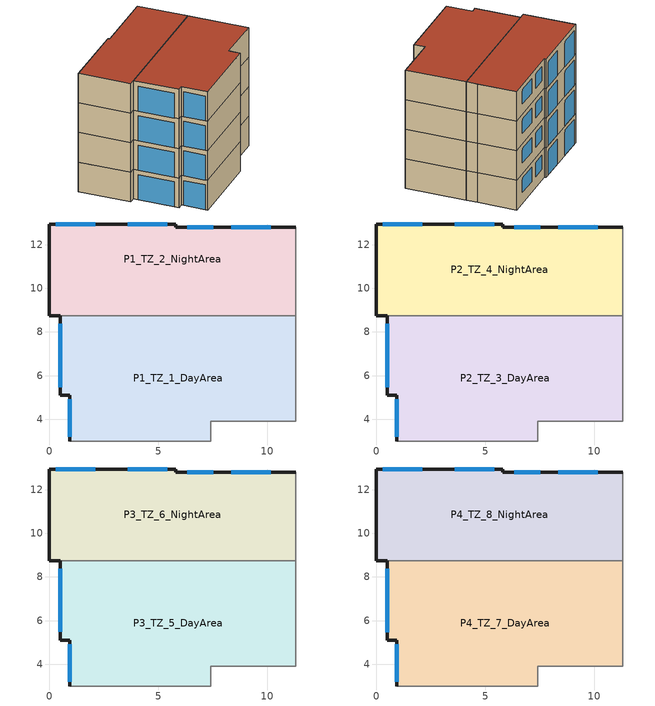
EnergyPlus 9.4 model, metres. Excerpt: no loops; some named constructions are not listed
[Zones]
P1_TZ_1_DayArea
 floor adiabatic (SLAB_INT_FROMABOVE): 11.3,8.75 11.3,3.9 7.4,3.9 7.4,3 0.95,3 0.95,5.1 0.5,5.1 0.5,8.75 z4
 wall outside (FACADE): 0.5,8.75 0.5,5.1 0.95,5.1 0.95,3 z4:6.5
 wall adiabatic (PARTY_WALL): 0.95,3 7.4,3 7.4,3.9 11.3,3.9 11.3,8.75 z4:6.5
 wall to P1_TZ_2_NightArea (PARTITIONS): 11.3,8.75 0.5,8.75 z4:6.5
 window (WINDOW): 0.95,4.91 0.95,3.18 / 0.5,8.37 0.5,5.47 z4:6.1
P1_TZ_2_NightArea
 floor outside (SLAB_INT_FROMABOVE): 11.3,12.8 11.3,9.7 0,9.7 0,12.95 5.8,12.95 5.8,12.8 z4
 floor adiabatic (SLAB_INT_FROMABOVE): 11.3,9.7 11.3,8.75 0,8.75 0,9.7 z4
 wall outside (FACADE): 11.3,12.8 5.8,12.8 5.8,12.95 0,12.95 0,8.75 0.5,8.75 z4:6.5
 wall adiabatic (PARTY_WALL): 11.3,8.75 11.3,9.7 11.3,12.8 z4:6.5
 window (WINDOW): 7.53,12.8 6.32,12.8 / 10.15,12.8 8.35,12.8 z4.9:6.1; 2.1,12.95 0.3,12.95 / 5.4,12.95 3.6,12.95 z4:6.1
P2_TZ_3_DayArea
 floor to P1_TZ_1_DayArea (SLAB_INT_FROMABOVE): 11.3,8.75 11.3,3.9 7.4,3.9 7.4,3 0.95,3 0.95,5.1 0.5,5.1 0.5,8.75 z6.5
 wall outside (FACADE): 0.5,8.75 0.5,5.1 0.95,5.1 0.95,3 z6.5:9
 wall adiabatic (PARTY_WALL): 0.95,3 7.4,3 7.4,3.9 11.3,3.9 11.3,8.75 z6.5:9
 wall to P2_TZ_4_NightArea (PARTITIONS): 11.3,8.75 0.5,8.75 z6.5:9
 window (WINDOW): 0.95,4.91 0.95,3.18 / 0.5,8.37 0.5,5.47 z6.5:8.6
P2_TZ_4_NightArea
 floor to P1_TZ_2_NightArea (SLAB_INT_FROMABOVE): 11.3,12.8 11.3,8.75 0,8.75 0,12.95 5.8,12.95 5.8,12.8 z6.5
 wall outside (FACADE): 11.3,12.8 5.8,12.8 5.8,12.95 0,12.95 0,8.75 0.5,8.75 z6.5:9
 wall adiabatic (PARTY_WALL): 11.3,8.75 11.3,9.7 11.3,12.8 z6.5:9
 window (WINDOW): 7.53,12.8 6.32,12.8 / 10.15,12.8 8.35,12.8 z7.4:8.6; 2.1,12.95 0.3,12.95 / 5.4,12.95 3.6,12.95 z6.5:8.6
P3_TZ_5_DayArea
 floor to P2_TZ_3_DayArea (SLAB_INT_FROMABOVE): 11.3,8.75 11.3,3.9 7.4,3.9 7.4,3 0.95,3 0.95,5.1 0.5,5.1 0.5,8.75 z9
 wall outside (FACADE): 0.5,8.75 0.5,5.1 0.95,5.1 0.95,3 z9:11.5
 wall adiabatic (PARTY_WALL): 0.95,3 7.4,3 7.4,3.9 11.3,3.9 11.3,8.75 z9:11.5
 wall to P3_TZ_6_NightArea (PARTITIONS): 11.3,8.75 0.5,8.75 z9:11.5
 window (WINDOW): 0.95,4.91 0.95,3.18 / 0.5,8.38 0.5,5.48 z9:11.1
P3_TZ_6_NightArea
 floor to P2_TZ_4_NightArea (SLAB_INT_FROMABOVE): 11.3,12.8 11.3,8.75 0,8.75 0,12.95 5.8,12.95 5.8,12.8 z9
 wall outside (FACADE): 11.3,12.8 5.8,12.8 5.8,12.95 0,12.95 0,8.75 0.5,8.75 z9:11.5
 wall adiabatic (PARTY_WALL): 11.3,8.75 11.3,9.7 11.3,12.8 z9:11.5
 window (WINDOW): 7.53,12.8 6.32,12.8 / 10.15,12.8 8.35,12.8 z9.9:11.1; 2.1,12.95 0.3,12.95 / 5.4,12.95 3.6,12.95 z9:11.1
P4_TZ_7_DayArea
 floor to P3_TZ_5_DayArea (SLAB_INT_FROMABOVE): 11.3,8.75 11.3,3.9 7.4,3.9 7.4,3 0.95,3 0.95,5.1 0.5,5.1 0.5,8.75 z11.5
 wall outside (FACADE): 0.5,8.75 0.5,5.1 0.95,5.1 0.95,3 z11.5:14
 wall adiabatic (PARTY_WALL): 0.95,3 7.4,3 7.4,3.9 11.3,3.9 11.3,8.75 z11.5:14
 wall to P4_TZ_8_NightArea (PARTITIONS): 11.3,8.75 0.5,8.75 z11.5:14
 window (WINDOW): 0.95,4.91 0.95,3.18 / 0.5,8.36 0.5,5.46 z11.5:13.6
 roof outside (ROOF): 0.5,8.75 0.5,5.1 0.95,5.1 0.95,3 7.4,3 7.4,3.9 11.3,3.9 11.3,8.75 z14
P4_TZ_8_NightArea
 floor to P3_TZ_6_NightArea (SLAB_INT_FROMABOVE): 11.3,12.8 11.3,8.75 0,8.75 0,12.95 5.8,12.95 5.8,12.8 z11.5
 wall outside (FACADE): 11.3,12.8 5.8,12.8 5.8,12.95 0,12.95 0,8.75 0.5,8.75 z11.5:14
 wall adiabatic (PARTY_WALL): 11.3,8.75 11.3,9.7 11.3,12.8 z11.5:14
 window (WINDOW): 7.53,12.8 6.32,12.8 / 10.15,12.8 8.35,12.8 z12.4:13.6; 2.1,12.95 0.3,12.95 / 5.4,12.95 3.6,12.95 z11.5:13.6
 roof outside (ROOF): 0,12.95 0,8.75 11.3,8.75 11.3,12.8 5.8,12.8 5.8,12.95 z14
[Material] Roughness=Smooth; Thermal Absorptance=0.9; Solar Absorptance=0.7; Visible Absorptance=0.7
Name | Thickness {m} | Conductivity {W/m-K} | Density {kg/m3} | Specific Heat {J/kg-K}
Cement_Mortar_0.04 | 0.04 | 1.4 | 2000 | 1000
Flooring_0.02 | 0.02 | 2.3 | 2600 | 1000
Plaster_In_0.02 | 0.02 | 0.3 | 800 | 1080
Slab_Unid_ConcreteBlocks_0.2_heavyIREC | 0.2 | 1.25 | 1500 | 1000
[Construction]
SLAB_INT_FROMBELOW: Flooring_0.02, Cement_Mortar_0.04, Slab_Unid_ConcreteBlocks_0.2_heavyIREC, Plaster_In_0.02
[EnergyManagementSystem:GlobalVariable]
AuxEnergyHeater56; AuxEnergyHeater78; LightEneCons1
LightEneCons2; LightEneCons3; LightEneCons4
LightEneCons5; LightEneCons6; LightEneCons7
LightEneCons8; AppEneCons1; AppEneCons2
AppEneCons3; AppEneCons4; AppEneCons5
AppEneCons6; AppEneCons7; AppEneCons8
FCheatingtot; FCheatingEnergy_1; FCheatingEnergy_2
FCheatingEnergy_3; FCheatingEnergy_4; FCheatingEnergy_5
FCheatingEnergy_6; FCheatingEnergy_7; FCheatingEnergy_8
FCfansEnergy_1; FCfansEnergy_2; FCfansEnergy_3
FCfansEnergy_4; FCfansEnergy_5; FCfansEnergy_6
FCfansEnergy_7; FCfansEnergy_8; TankLOSS1
TankLOSS2; TankLOSS3; TankLOSS4
TanksLoss; FCheatingtot_Wh; HotWaterPumpEnergy_Wh; electricToAuxDHWenergy
DHWPumpEnergy_Wh; DHW1PumpEnergy_Wh; DHW2PumpEnergy_Wh
DHW3PumpEnergy_Wh; EvaporatorLoopPumpEnergy_Wh; ZonesElectricAuxEnTotal; AuxEnergyTot; AuxPowerTot; DW1elePowerAux; DW2elePowerAux; DW3elePowerAux; DW4elePowerAux; thermaltotankDw1_Wh; thermaltotankDw2_Wh; thermaltotankDw3_Wh; thermaltotankDw4_Wh; AuxPowerHeater1; AuxPowerHeater2; AuxPowerHeater3; irradianceGlobal; AuxPowerHeater4
[EnergyManagementSystem:OutputVariable]
Name | EMS Variable | Type of Data in Variable | Update Frequency
DHWdemandtotal | DHWdemandtotal_Wh | Summed | SystemTimestep
DW1_thermalToHeatingEnergy | DW1_HPHeatingEnergy_Wh | Summed | SystemTimestep
DW2_thermalToHeatingEnergy | DW2_HPHeatingEnergy_Wh | Summed | SystemTimestep
DW3_thermalToHeatingEnergy | DW3_HPHeatingEnergy_Wh | Summed | SystemTimestep
DW4_thermalToHeatingEnergy | DW4_HPHeatingEnergy_Wh | Summed | SystemTimestep
DW1_electricToThermalEnergy | DW1_HPElectricEnergy_Wh | Summed | SystemTimestep
DW2_electricToThermalEnergy | DW2_HPElectricEnergy_Wh | Summed | SystemTimestep
DW3_electricToThermalEnergy | DW3_HPElectricEnergy_Wh | Summed | SystemTimestep
DW4_electricToThermalEnergy | DW4_HPElectricEnergy_Wh | Summed | SystemTimestep
thermaltotankDw1 | thermaltotankDw1_Wh | Summed | SystemTimestep
thermaltotankDw2 | thermaltotankDw2_Wh | Summed | SystemTimestep
thermaltotankDw3 | thermaltotankDw3_Wh | Summed | SystemTimestep
thermaltotankDw4 | thermaltotankDw4_Wh | Summed | SystemTimestep
DW1electricPowerAux | DW1elePowerAux | Summed | SystemTimestep
DW2electricPowerAux | DW2elePowerAux | Summed | SystemTimestep
DW3electricPowerAux | DW3elePowerAux | Summed | SystemTimestep
DW4electricPowerAux | DW4elePowerAux | Summed | SystemTimestep
GlobalIrradiance | irradianceGlobal | Averaged | SystemTimestep
TankLossDW1 | TankLOSS1 | Summed | SystemTimestep
TankLossDW2 | TankLOSS2 | Summed | SystemTimestep
TankLossDW3 | TankLOSS3 | Summed | SystemTimestep
TankLossDW4 | TankLOSS4 | Summed | SystemTimestep
D1electricAux | DW1electricAux | Summed | SystemTimestep
D2electricAux | DW2electricAux | Summed | SystemTimestep
D3electricAux | DW3electricAux | Summed | SystemTimestep
D4electricAux | DW4electricAux | Summed | SystemTimestep
thermalToTankEnergy | thermaltotank_Wh | Summed | SystemTimestep
PowerPurchased_W | PowerPurchased | Summed | SystemTimestep
electricDW1 | electricDW_1 | Summed | SystemTimestep
electricDW2 | electricDW_2 | Summed | SystemTimestep
electricDW3 | electricDW_3 | Summed | SystemTimestep
electricDW4 | electricDW_4 | Summed | SystemTimestep
DemandEnergyFacility | DemandEnergyFacility_Wh | Summed | SystemTimestep
ElectricUsageEnergytot | electricUsageEnergy1 | Summed | SystemTimestep
ElectricEnergyopt | electricEnergyoptim | Summed | SystemTimestep
DW1_COP | COP1 | Averaged | SystemTimestep
DW2_COP | COP2 | Averaged | SystemTimestep
DW3_COP | COP3 | Averaged | SystemTimestep
DW4_COP | COP4 | Averaged | SystemTimestep
TanksHeatlosses | TanksLoss | Averaged | SystemTimestep
thermalToHeatingEnergyZone | FCheatingtot_Wh | Averaged | SystemTimestep
DW1_HPstatus | DW1_HeatPumpStatus | Averaged | SystemTimestep
DW2_HPstatus | DW2_HeatPumpStatus | Averaged | SystemTimestep
DW3_HPstatus | DW3_HeatPumpStatus | Averaged | SystemTimestep
DW4_HPstatus | DW4_HeatPumpStatus | Averaged | SystemTimestep
electricToBatteryEnergy_Charged | BatChargeEnergy_Wh | Summed | ZoneTimestep
EVelectricToBatteryEnergy_Charged | EVBatChargeEnergy_Wh | Summed | ZoneTimestep
EV2electricToBatteryEnergy_Charged | EV2BatChargeEnergy_Wh | Summed | ZoneTimestep
electricToBatteryEnergy_Discharged | BatDischargeEnergy_Wh | Summed | ZoneTimestep
EVStatus | EVchargeStatus | Averaged | ZoneTimestep
EV2Status | EV2chargeStatus | Averaged | ZoneTimestep
EVelectricToBatteryEnergy_Discharged | EVBatDischargeEnergy_Wh | Summed | ZoneTimestep
EV2electricToBatteryEnergy_Discharged | EV2BatDischargeEnergy_Wh | Summed | ZoneTimestep
electricUsageEnergy | EnergyPurchased_Wh | Summed | SystemTimestep
electricToAuxPower | AuxPowerTot | Summed | ZoneTimestep
electricToAuxEnergy | AuxEnergyTot | Summed | ZoneTimestep
electricToLightingEnergy | ZonesLightConsEnergytotal | Summed | ZoneTimestep
electricToAppliancesEnergy | ZonesAppConsEnergytotal | Summed | ZoneTimestep
LossesTanks | WaterHeaterHeatLossEnergy_Wh | Summed | ZoneTimestep
electricToLightingEnergyZoneTz1 | LightEneCons1 | Summed | ZoneTimestep
electricToLightingEnergyZoneTz2 | LightEneCons2 | Summed | ZoneTimestep
electricToLightingEnergyZoneTz3 | LightEneCons3 | Summed | ZoneTimestep
electricToLightingEnergyZoneTz4 | LightEneCons4 | Summed | ZoneTimestep
electricToLightingEnergyZoneTz5 | LightEneCons5 | Summed | ZoneTimestep
electricToLightingEnergyZoneTz6 | LightEneCons6 | Summed | ZoneTimestep
electricToLightingEnergyZoneTz7 | LightEneCons7 | Summed | ZoneTimestep
electricToLightingEnergyZoneTz8 | LightEneCons8 | Summed | ZoneTimestep
electricToAppliancesEnergyZoneTz1 | AppEneCons1 | Summed | ZoneTimestep
electricToAppliancesEnergyZoneTz2 | AppEneCons2 | Summed | ZoneTimestep
electricToAppliancesEnergyZoneTz3 | AppEneCons3 | Summed | ZoneTimestep
electricToAppliancesEnergyZoneTz4 | AppEneCons4 | Summed | ZoneTimestep
electricToAppliancesEnergyZoneTz5 | AppEneCons5 | Summed | ZoneTimestep
electricToAppliancesEnergyZoneTz6 | AppEneCons6 | Summed | ZoneTimestep
electricToAppliancesEnergyZoneTz7 | AppEneCons7 | Summed | ZoneTimestep
electricToAppliancesEnergyZoneTz8 | AppEneCons8 | Summed | ZoneTimestep
thermalToHeatingEnergyZoneTz1 | FCheatingEnergy_1 | Summed | ZoneTimestep
thermalToHeatingEnergyZoneTz2 | FCheatingEnergy_2 | Summed | ZoneTimestep
thermalToHeatingEnergyZoneTz3 | FCheatingEnergy_3 | Summed | ZoneTimestep
thermalToHeatingEnergyZoneTz4 | FCheatingEnergy_4 | Summed | ZoneTimestep
thermalToHeatingEnergyZoneTz5 | FCheatingEnergy_5 | Summed | ZoneTimestep
thermalToHeatingEnergyZoneTz6 | FCheatingEnergy_6 | Summed | ZoneTimestep
thermalToHeatingEnergyZoneTz7 | FCheatingEnergy_7 | Summed | ZoneTimestep
thermalToHeatingEnergyZoneTz8 | FCheatingEnergy_8 | Summed | ZoneTimestep
EnergyProducedcheck | EnergyProduced | Summed | ZoneTimestep
SPF | SPF1 | Averaged | ZoneTimestep
[AvailabilityManager:Scheduled] Schedule=On
Chilled Water Loop Availability; DHW Loop Availability; DHW Loop 1 Availability; DHW Loop 2 Availability; DHW Loop 3 Availability
[SetpointManager:Scheduled] Control Variable=Temperature
Name | Schedule | Setpoint Node or NodeList
Setpoint Manager Chilled Water | Chilled_Water_Flow_Set_Point_6degrees | Setpoint Manager Chilled Water Node List
Setpoint Manager DHW | 45degrees | Setpoint Manager DHW Node List
DHW Loop 1 Setpoint Manager | 45degrees | DHW Loop 1 Setpoint Manager Node List
DHW Loop 2 Setpoint Manager | 45degrees | DHW Loop 2 Setpoint Manager Node List
DHW Loop 3 Setpoint Manager | 45degrees | DHW Loop 3 Setpoint Manager Node List
[Generator:Photovoltaic]
PVpanels: Surface=Pv_surface; Module Performance=15percentEffPVh83Area; Heat Transfer Integration Mode=IntegratedSurfaceOutsideFace; Number of Series Strings in Parallel=14; Number of Modules in Series=3
[PhotovoltaicPerformance:Simple]
15percentEffPVh83Area: Fraction of Surface Area with Active Solar Cells=0.83; Conversion Efficiency Input Mode=Fixed; Value for Cell Efficiency if Fixed=0.158
[ElectricLoadCenter:Generators]
Generator List: Generator 1=PVpanels; Generator 1 Rated Electric Power Output {W}=10750; Generator 1 Availability Schedule=On
[ElectricLoadCenter:Inverter:Simple] Availability Schedule=On; Radiative Fraction=0.3; Inverter Efficiency=0.95
Example Inverter - Simple; Example Inverter - SimpleElectricCar; Example Inverter - SimpleElectricCar2
[ElectricLoadCenter:Storage:Battery] Radiative Fraction=0; Fraction of Available Charge Capacity=1; Change Rate from Bound Charge to Available Charge {1/hr}=1; Module Charge Rate Limit=1; Battery Life Calculation=No
Name | Number of Battery Modules in Parallel | Number of Battery Modules in Series | Maximum Module Capacity {Ah} | Initial Fractional State of Charge | Fully Charged Module Open Circuit Voltage {V} | Fully Discharged Module Open Circuit Voltage {V} | Voltage Change Curve Name for Charging | Voltage Change Curve Name for Discharging | Module Internal Electrical Resistance {ohms} | Maximum Module Discharging Current {A} | Module Cut-off Voltage {V}
Synerion 24M | 1 | 5 | 85 | 0 | 28 | 23.25 | Synerion 24M BatteryChargeCurve | Synerion 24M BatteryDischargeCurve | 0.017 | 150 | 21
Synerion 24M for electric car; Synerion 24M for electric car2 | 2 | 1 | 32.4 | 1 | 395 | 352.7 | Synerion 24M BatteryChargeCurveEV | Synerion 24M BatteryDischargeCurveEV | 0.17 | 250 | 290
[ElectricLoadCenter:Distribution] Electrical Buss Type=DirectCurrentWithInverterDCStorage; Storage Operation Scheme=TrackChargeDischargeSchedules
Name | Generator List | Generator Operation Scheme Type | Inverter | Electrical Storage Object | Storage Converter Object | Design Storage Control Charge Power {W} | Storage Charge Power Fraction Schedule | Design Storage Control Discharge Power {W} | Storage Discharge Power Fraction Schedule
DC with inverter and Synerion 24M | Generator List | Baseload | Example Inverter - Simple | Synerion 24M | ACDCConverter | 4000 | StorageChargeSchedule | 4000 | StorageDischargeSchedule
DC with inverter and Synerion 24M for electric car |  |  | Example Inverter - SimpleElectricCar | Synerion 24M for electric car | ACDCConverterElectricCar | 3700 | EVStorageChargeSchedule | 3700 | EVdischarge_Dw2_schedule
DC with inverter and Synerion 24M for electric car2 |  |  | Example Inverter - SimpleElectricCar2 | Synerion 24M for electric car2 | ACDCConverterElectricCar2 | 3700 | EV2StorageChargeSchedule | 3700 | EVdischarge_Dw3_schedule
[ElectricLoadCenter:Storage:Converter] Availability Schedule=On; Power Conversion Efficiency Method=SimpleFixed; Simple Fixed Efficiency=0.95
ACDCConverter; ACDCConverterElectricCar; ACDCConverterElectricCar2
[ExternalInterface:FunctionalMockupUnitExport:To:Schedule]
Name | Schedule | FMU Variable | Initial Value
 | Temperature_setpoint_P1 | P1_T_Thermostat_sp | 20
 | Temperature_setpoint_P2 | P2_T_Thermostat_sp | 20
 | Temperature_setpoint_P3 | P3_T_Thermostat_sp | 20
 | Temperature_setpoint_P4 | P4_T_Thermostat_sp | 20
 | StorageChargeDischargeSchedule | Bd_Pw_Bat_sp | 0
 | EVStorageChargeSchedule | Bd_Ch_EV1Bat_sp | 0
 | EV2StorageChargeSchedule | Bd_Ch_EV2Bat_sp | 0
 | EVdischarge_Dw2_schedule | Bd_DisCh_EV1Bat_sp | 0
 | EVdischarge_Dw3_schedule | Bd_DisCh_EV2Bat_sp | 0
[ExternalInterface:FunctionalMockupUnitExport:From:Variable]
Name | Output:Variable Index Key | Output:Variable | FMU Variable
 | Environment | Site Outdoor Air Drybulb Temperature | Ext_T
 | Environment | Site Outdoor Air Relative Humidity | Ext_RH
 | Environment | Site Outdoor Air Barometric Pressure | Ext_P
 | Environment | Site Direct Solar Radiation Rate per Area | Ext_Irr
 | StorageChargeDischargeSchedule | Schedule Value | Bd_Pw_Bat_sp_out
 | EVStorageChargeSchedule | Schedule Value | Bd_Ch_EV1Bat_sp_out
 | EV2StorageChargeSchedule | Schedule Value | Bd_Ch_EV2Bat_sp_out
 | EVdischarge_Dw2_schedule | Schedule Value | Bd_DisCh_EV1Bat
 | EVdischarge_Dw3_schedule | Schedule Value | Bd_DisCh_EV2Bat
 | ON_VENT_YEARLY | Schedule Value | Bd_Frac_Vent_sp_out
 | AppliancesZoneTZ1Yearly | Schedule Value | Z01_E_Appl
 | AppliancesZoneTZ2Yearly | Schedule Value | Z02_E_Appl
 | AppliancesZoneTZ3Yearly | Schedule Value | Z03_E_Appl
 | AppliancesZoneTZ4Yearly | Schedule Value | Z04_E_Appl
 | AppliancesZoneTZ5Yearly | Schedule Value | Z05_E_Appl
 | AppliancesZoneTZ6Yearly | Schedule Value | Z06_E_Appl
 | AppliancesZoneTZ7Yearly | Schedule Value | Z07_E_Appl
 | AppliancesZoneTZ8Yearly | Schedule Value | Z08_E_Appl
 | DHWbcn1yearly | Schedule Value | P1_FlFrac_HW
 | DHWbcn2yearly | Schedule Value | P2_FlFrac_HW
 | DHWbcn3yearly | Schedule Value | P3_FlFrac_HW
 | DHWbcn4yearly | Schedule Value | P4_FlFrac_HW
 | EMS | EVStatus | Fa_Stat_EV1
 | EMS | EVelectricToBatteryEnergy_Charged | Fa_ECh_EV1Bat
 | EMS | EVelectricToBatteryEnergy_Discharged | Fa_EDCh_EV1Bat
 | EMS | EV2Status | Fa_Stat_EV2
 | EMS | EV2electricToBatteryEnergy_Charged | Fa_ECh_EV2Bat
 | EMS | EV2electricToBatteryEnergy_Discharged | Fa_EDCh_EV2Bat
 | EMS | electricToBatteryEnergy_Charged | Fa_ECh_Bat
 | EMS | electricToBatteryEnergy_Discharged | Fa_EDCh_Bat
 | Synerion 24M for electric car | Electric Storage Charge Fraction | Bd_FracCh_EV1Bat
 | Synerion 24M for electric car2 | Electric Storage Charge Fraction | Bd_FracCh_EV2Bat
 | Synerion 24M | Electric Storage Charge Fraction | Bd_FracCh_Bat
 | EMS | DW1_HPstatus | P1_onoff_HP_sp_out
 | EMS | DW2_HPstatus | P2_onoff_HP_sp_out
 | EMS | DW3_HPstatus | P3_onoff_HP_sp_out
 | EMS | DW4_HPstatus | P4_onoff_HP_sp_out
 | Whole Building | Facility Total Electricity Demand Rate | Fa_Pw_All
 | Whole Building | Facility Total Produced Electricity Rate | Fa_Pw_Prod
 | EMS | ElectricUsageEnergytot | Fa_E_self
 | EMS | ElectricEnergyopt | Fa_Pw_HVAC
 | EMS | DemandEnergyFacility | Fa_E_All
 | EMS | electricToLightingEnergy | Fa_E_Light
 | EMS | electricToAppliancesEnergy | Fa_E_Appl
[Schedule:Compact]
StorageChargeSchedule: Through: 12/31, For: AllDays, Until: 11:00, 1, Until: 15:00, 1, Until: 24:00, 0
StorageDischargeSchedule: Through: 12/31, For: AllDays, Until: 11:00, 0, Until: 15:00, 0, Until: 24:00, 0
On: Through: 12/31, For: AllDays, Until: 24:00, 1
Chilled_Water_Flow_Set_Point_6degrees: Through: 12/31, For: AllDays, Until: 24:00, 6
45degrees: Through: 12/31, For: AllDays, Until: 24:00, 45
[Curve:RectangularHyperbola2] Minimum Value of x=0; Maximum Value of x=1; Minimum Curve Output=-100; Maximum Curve Output=100
Name | Coefficient1 C1 | Coefficient2 C2 | Coefficient3 C3
Synerion 24M BatteryDischargeCurve | 424 | 84.9 | -9.729
Synerion 24M BatteryChargeCurve | 14.49 | -70.95 | 4.787
Synerion 24M BatteryDischargeCurveEV | 466.1 | 82.46 | -44.76
Synerion 24M BatteryChargeCurveEV | 48.31 | -39.68 | 44.7
